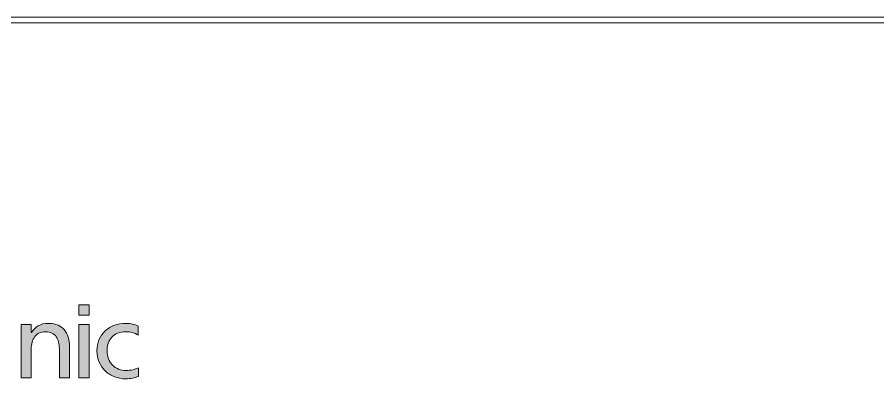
# Model space of a CAD drawing. Header units: millimetres. Extents: x 0 to 72, y -17 to 199.
# Drawn here: x 17.14 to 35.76, y 191.21 to 199.04 of the extents above; entities that cross this region are included whole.
import ezdxf

# ---------------------------------------------------------------- set-up
doc = ezdxf.new("R2010")
doc.units = ezdxf.units.MM
doc.layers.add('Capa 1', color=7, linetype='Continuous')
doc.layers.add('Visible (ANSI)', color=7, linetype='Continuous', lineweight=50)

msp = doc.modelspace()

# ---------------------------------------------------------------- hatches: boundary and pattern name
at = {"linetype": 'ByBlock', "lineweight": 18}
h = msp.add_hatch(color=0, dxfattribs=at)
h.dxf.hatch_style = 1
edge = h.paths.add_edge_path()
edge.add_spline(control_points=[(17.227, 192.017), (17.227, 191.815), (17.227, 191.572), (17.227, 191.41)], knot_values=[20.249985, 20.249985, 20.249985, 20.249985, 20.624977, 20.624977, 20.624977, 20.624977], degree=3, periodic=0)
edge.add_spline(control_points=[(17.227, 191.41), (17.227, 191.369), (17.227, 191.334), (17.227, 191.305)], knot_values=[20.156237, 20.156237, 20.156237, 20.156237, 20.249985, 20.249985, 20.249985, 20.249985], degree=3, periodic=0)
edge.add_spline(control_points=[(17.227, 191.305), (17.227, 191.277), (17.227, 191.255), (17.227, 191.243)], knot_values=[20.062489, 20.062489, 20.062489, 20.062489, 20.156237, 20.156237, 20.156237, 20.156237], degree=3, periodic=0)
edge.add_spline(control_points=[(17.227, 191.23), (17.227, 191.23), (17.227, 191.23), (17.227, 191.23), (17.227, 191.23), (17.227, 191.23), (17.227, 191.23)], knot_values=[19.998037, 19.998037, 19.998037, 19.998037, 20.000468, 20.000468, 20.000468, 20.002431, 20.002431, 20.002431, 20.002431], degree=3, periodic=0)
edge.add_spline(control_points=[(17.231, 191.23), (17.232, 191.23), (17.234, 191.23), (17.237, 191.23)], knot_values=[19.874992, 19.874992, 19.874992, 19.874992, 19.921867, 19.921867, 19.921867, 19.921867], degree=3, periodic=0)
edge.add_spline(control_points=[(17.237, 191.23), (17.245, 191.23), (17.26, 191.23), (17.278, 191.23)], knot_values=[19.687496, 19.687496, 19.687496, 19.687496, 19.874992, 19.874992, 19.874992, 19.874992], degree=3, periodic=0)
edge.add_spline(control_points=[(17.278, 191.23), (17.295, 191.23), (17.315, 191.23), (17.336, 191.23)], knot_values=[19.5, 19.5, 19.5, 19.5, 19.687496, 19.687496, 19.687496, 19.687496], degree=3, periodic=0)
edge.add_spline(control_points=[(17.336, 191.23), (17.356, 191.23), (17.377, 191.23), (17.394, 191.23)], knot_values=[19.312504, 19.312504, 19.312504, 19.312504, 19.5, 19.5, 19.5, 19.5], degree=3, periodic=0)
edge.add_spline(control_points=[(17.394, 191.23), (17.412, 191.23), (17.426, 191.23), (17.435, 191.23)], knot_values=[19.125008, 19.125008, 19.125008, 19.125008, 19.312504, 19.312504, 19.312504, 19.312504], degree=3, periodic=0)
edge.add_spline(control_points=[(17.444, 191.23), (17.444, 191.23), (17.444, 191.23), (17.444, 191.23), (17.444, 191.23), (17.444, 191.23), (17.444, 191.23)], knot_values=[18.999033, 18.999033, 18.999033, 18.999033, 19.003926, 19.003926, 19.003926, 19.004893, 19.004893, 19.004893, 19.004893], degree=3, periodic=0)
edge.add_spline(control_points=[(17.444, 191.236), (17.444, 191.243), (17.444, 191.254), (17.444, 191.27)], knot_values=[18.843763, 18.843763, 18.843763, 18.843763, 18.937511, 18.937511, 18.937511, 18.937511], degree=3, periodic=0)
edge.add_spline(control_points=[(17.444, 191.27), (17.444, 191.285), (17.444, 191.303), (17.444, 191.325)], knot_values=[18.750015, 18.750015, 18.750015, 18.750015, 18.843763, 18.843763, 18.843763, 18.843763], degree=3, periodic=0)
edge.add_spline(control_points=[(17.444, 191.325), (17.444, 191.41), (17.444, 191.538), (17.444, 191.645)], knot_values=[18.375023, 18.375023, 18.375023, 18.375023, 18.750015, 18.750015, 18.750015, 18.750015], degree=3, periodic=0)
edge.add_spline(control_points=[(17.444, 191.645), (17.444, 191.752), (17.444, 191.837), (17.444, 191.837), (17.444, 191.959), (17.47, 192.054), (17.522, 192.121)], knot_values=[17, 17, 17, 17, 17.375023, 17.375023, 17.375023, 18.375023, 18.375023, 18.375023, 18.375023], degree=3, periodic=0)
edge.add_spline(control_points=[(17.522, 192.121), (17.574, 192.19), (17.652, 192.224), (17.756, 192.224)], knot_values=[16, 16, 16, 16, 17, 17, 17, 17], degree=3, periodic=0)
edge.add_spline(control_points=[(17.756, 192.224), (17.81, 192.224), (17.856, 192.214), (17.893, 192.195)], knot_values=[15, 15, 15, 15, 16, 16, 16, 16], degree=3, periodic=0)
edge.add_spline(control_points=[(17.893, 192.195), (17.93, 192.176), (17.961, 192.15), (17.984, 192.117)], knot_values=[14, 14, 14, 14, 15, 15, 15, 15], degree=3, periodic=0)
edge.add_spline(control_points=[(17.984, 192.117), (18.008, 192.084), (18.025, 192.046), (18.036, 192.002)], knot_values=[13, 13, 13, 13, 14, 14, 14, 14], degree=3, periodic=0)
edge.add_spline(control_points=[(18.036, 192.002), (18.047, 191.958), (18.052, 191.911), (18.052, 191.862)], knot_values=[12, 12, 12, 12, 13, 13, 13, 13], degree=3, periodic=0)
edge.add_spline(control_points=[(18.052, 191.862), (18.052, 191.862), (18.052, 191.23), (18.052, 191.23), (18.052, 191.23), (18.052, 191.23), (18.052, 191.23)], knot_values=[10.99999, 10.99999, 10.99999, 10.99999, 11.99999, 11.99999, 11.99999, 12, 12, 12, 12], degree=3, periodic=0)
edge.add_spline(control_points=[(18.052, 191.23), (18.053, 191.23), (18.27, 191.23), (18.27, 191.23)], knot_values=[10.00001, 10.00001, 10.00001, 10.00001, 10.99999, 10.99999, 10.99999, 10.99999], degree=3, periodic=0)
edge.add_spline(control_points=[(18.27, 191.23), (18.27, 191.23), (18.27, 191.906), (18.27, 191.906)], knot_values=[9.00001, 9.00001, 9.00001, 9.00001, 9.99999, 9.99999, 9.99999, 9.99999], degree=3, periodic=0)
edge.add_spline(control_points=[(18.27, 191.906), (18.27, 191.977), (18.261, 192.044), (18.243, 192.105)], knot_values=[8, 8, 8, 8, 9, 9, 9, 9], degree=3, periodic=0)
edge.add_spline(control_points=[(18.243, 192.105), (18.226, 192.166), (18.198, 192.22), (18.162, 192.264)], knot_values=[7, 7, 7, 7, 8, 8, 8, 8], degree=3, periodic=0)
edge.add_spline(control_points=[(18.162, 192.264), (18.125, 192.309), (18.079, 192.343), (18.023, 192.369)], knot_values=[6, 6, 6, 6, 7, 7, 7, 7], degree=3, periodic=0)
edge.add_spline(control_points=[(18.023, 192.369), (17.966, 192.393), (17.9, 192.406), (17.824, 192.406)], knot_values=[5, 5, 5, 5, 6, 6, 6, 6], degree=3, periodic=0)
edge.add_spline(control_points=[(17.824, 192.406), (17.731, 192.406), (17.653, 192.388), (17.593, 192.353)], knot_values=[4, 4, 4, 4, 5, 5, 5, 5], degree=3, periodic=0)
edge.add_spline(control_points=[(17.593, 192.353), (17.534, 192.318), (17.485, 192.27), (17.446, 192.209)], knot_values=[3, 3, 3, 3, 4, 4, 4, 4], degree=3, periodic=0)
edge.add_spline(control_points=[(17.44, 192.209), (17.44, 192.209), (17.44, 192.382), (17.44, 192.382), (17.44, 192.382), (17.44, 192.382), (17.44, 192.382)], knot_values=[0.99999, 0.99999, 0.99999, 0.99999, 1.99998, 1.99998, 1.99998, 1.99999, 1.99999, 1.99999, 1.99999], degree=3, periodic=0)
edge.add_spline(control_points=[(17.44, 192.382), (17.44, 192.382), (17.227, 192.382), (17.227, 192.382)], knot_values=[0.00001, 0.00001, 0.00001, 0.00001, 0.99999, 0.99999, 0.99999, 0.99999], degree=3, periodic=0)
edge.add_spline(control_points=[(17.227, 192.382), (17.227, 192.382), (17.227, 192.22), (17.227, 192.017)], knot_values=[20.624977, 20.624977, 20.624977, 20.624977, 21, 21, 21, 21], degree=3, periodic=0)
h.paths.add_polyline_path([(18.477, 191.23), (18.694, 191.23), (18.694, 192.381), (18.477, 192.381)])
h.paths.add_polyline_path([(18.473, 192.586), (18.698, 192.586), (18.698, 192.809), (18.473, 192.809)])
edge = h.paths.add_edge_path()
edge.add_spline(control_points=[(19.11, 191.977), (19.129, 192.027), (19.155, 192.071), (19.189, 192.107)], knot_values=[16, 16, 16, 16, 17, 17, 17, 17], degree=3, periodic=0)
edge.add_spline(control_points=[(19.189, 192.107), (19.223, 192.144), (19.266, 192.173), (19.316, 192.193)], knot_values=[15, 15, 15, 15, 16, 16, 16, 16], degree=3, periodic=0)
edge.add_spline(control_points=[(19.316, 192.193), (19.366, 192.213), (19.422, 192.224), (19.487, 192.224)], knot_values=[14, 14, 14, 14, 15, 15, 15, 15], degree=3, periodic=0)
edge.add_spline(control_points=[(19.487, 192.224), (19.595, 192.224), (19.684, 192.2), (19.755, 192.151)], knot_values=[13, 13, 13, 13, 14, 14, 14, 14], degree=3, periodic=0)
edge.add_spline(control_points=[(19.755, 192.151), (19.755, 192.151), (19.755, 192.349), (19.755, 192.349)], knot_values=[12.00001, 12.00001, 12.00001, 12.00001, 13, 13, 13, 13], degree=3, periodic=0)
edge.add_spline(control_points=[(19.755, 192.349), (19.716, 192.366), (19.677, 192.38), (19.635, 192.391)], knot_values=[11, 11, 11, 11, 12, 12, 12, 12], degree=3, periodic=0)
edge.add_spline(control_points=[(19.635, 192.391), (19.593, 192.401), (19.546, 192.406), (19.495, 192.406)], knot_values=[10, 10, 10, 10, 11, 11, 11, 11], degree=3, periodic=0)
edge.add_spline(control_points=[(19.495, 192.406), (19.399, 192.406), (19.312, 192.391), (19.234, 192.361)], knot_values=[9, 9, 9, 9, 10, 10, 10, 10], degree=3, periodic=0)
edge.add_spline(control_points=[(19.234, 192.361), (19.157, 192.331), (19.091, 192.289), (19.036, 192.236)], knot_values=[8, 8, 8, 8, 9, 9, 9, 9], degree=3, periodic=0)
edge.add_spline(control_points=[(19.036, 192.236), (18.981, 192.183), (18.939, 192.119), (18.909, 192.047)], knot_values=[7, 7, 7, 7, 8, 8, 8, 8], degree=3, periodic=0)
edge.add_spline(control_points=[(18.909, 192.047), (18.88, 191.975), (18.866, 191.896), (18.866, 191.811)], knot_values=[6, 6, 6, 6, 7, 7, 7, 7], degree=3, periodic=0)
edge.add_spline(control_points=[(18.866, 191.811), (18.866, 191.722), (18.882, 191.64), (18.913, 191.566)], knot_values=[5, 5, 5, 5, 6, 6, 6, 6], degree=3, periodic=0)
edge.add_spline(control_points=[(18.913, 191.566), (18.944, 191.493), (18.987, 191.429), (19.043, 191.376)], knot_values=[4, 4, 4, 4, 5, 5, 5, 5], degree=3, periodic=0)
edge.add_spline(control_points=[(19.043, 191.376), (19.099, 191.322), (19.165, 191.28), (19.242, 191.251)], knot_values=[3, 3, 3, 3, 4, 4, 4, 4], degree=3, periodic=0)
edge.add_spline(control_points=[(19.242, 191.251), (19.319, 191.22), (19.403, 191.205), (19.493, 191.205)], knot_values=[2, 2, 2, 2, 3, 3, 3, 3], degree=3, periodic=0)
edge.add_spline(control_points=[(19.493, 191.205), (19.541, 191.205), (19.588, 191.21), (19.633, 191.218)], knot_values=[1, 1, 1, 1, 2, 2, 2, 2], degree=3, periodic=0)
edge.add_spline(control_points=[(19.633, 191.218), (19.677, 191.225), (19.72, 191.239), (19.761, 191.258)], knot_values=[0, 0, 0, 0, 1, 1, 1, 1], degree=3, periodic=0)
edge.add_spline(control_points=[(19.761, 191.258), (19.761, 191.258), (19.761, 191.445), (19.761, 191.445)], knot_values=[24.00001, 24.00001, 24.00001, 24.00001, 24.99999, 24.99999, 24.99999, 24.99999], degree=3, periodic=0)
edge.add_spline(control_points=[(19.761, 191.445), (19.723, 191.425), (19.682, 191.411), (19.638, 191.401)], knot_values=[23, 23, 23, 23, 24, 24, 24, 24], degree=3, periodic=0)
edge.add_spline(control_points=[(19.638, 191.401), (19.594, 191.391), (19.549, 191.385), (19.502, 191.385)], knot_values=[22, 22, 22, 22, 23, 23, 23, 23], degree=3, periodic=0)
edge.add_spline(control_points=[(19.502, 191.385), (19.441, 191.385), (19.384, 191.396), (19.333, 191.416)], knot_values=[21, 21, 21, 21, 22, 22, 22, 22], degree=3, periodic=0)
edge.add_spline(control_points=[(19.333, 191.416), (19.282, 191.437), (19.238, 191.466), (19.2, 191.504)], knot_values=[20, 20, 20, 20, 21, 21, 21, 21], degree=3, periodic=0)
edge.add_spline(control_points=[(19.2, 191.504), (19.163, 191.542), (19.134, 191.587), (19.114, 191.639)], knot_values=[19, 19, 19, 19, 20, 20, 20, 20], degree=3, periodic=0)
edge.add_spline(control_points=[(19.114, 191.639), (19.093, 191.69), (19.083, 191.749), (19.083, 191.813)], knot_values=[18, 18, 18, 18, 19, 19, 19, 19], degree=3, periodic=0)
edge.add_spline(control_points=[(19.083, 191.813), (19.083, 191.872), (19.092, 191.927), (19.11, 191.977)], knot_values=[17, 17, 17, 17, 18, 18, 18, 18], degree=3, periodic=0)

# ---------------------------------------------------------------- linework, layer by layer
at = {"layer": 'Capa 1', "color": 0, "linetype": 'ByBlock', "lineweight": 18}
for points in [[(18.698, 192.586), (18.473, 192.586), (18.473, 192.809), (18.698, 192.809), (18.698, 192.586)], [(18.477, 191.23), (18.694, 191.23), (18.694, 192.381), (18.477, 192.381), (18.477, 191.23)]]:
    msp.add_lwpolyline(points, dxfattribs=at)
for points, knots in [([(17.227, 192.382), (17.227, 192.382), (17.44, 192.382), (17.44, 192.382), (17.44, 192.382), (17.44, 192.209), (17.44, 192.209), (17.44, 192.209), (17.446, 192.209), (17.446, 192.209), (17.485, 192.27), (17.534, 192.318), (17.593, 192.353), (17.653, 192.388), (17.731, 192.406), (17.824, 192.406), (17.9, 192.406), (17.966, 192.393), (18.023, 192.369), (18.079, 192.343), (18.125, 192.309), (18.162, 192.264), (18.198, 192.22), (18.226, 192.166), (18.243, 192.105), (18.261, 192.044), (18.27, 191.977), (18.27, 191.906), (18.27, 191.906), (18.27, 191.23), (18.27, 191.23), (18.27, 191.23), (18.052, 191.23), (18.052, 191.23), (18.052, 191.23), (18.052, 191.862), (18.052, 191.862), (18.052, 191.911), (18.047, 191.958), (18.036, 192.002), (18.025, 192.046), (18.008, 192.084), (17.984, 192.117), (17.961, 192.15), (17.93, 192.176), (17.893, 192.195), (17.856, 192.214), (17.81, 192.224), (17.756, 192.224), (17.652, 192.224), (17.574, 192.19), (17.522, 192.121), (17.47, 192.054), (17.444, 191.959), (17.444, 191.837), (17.444, 191.837), (17.444, 191.23), (17.444, 191.23), (17.444, 191.23), (17.227, 191.23), (17.227, 191.23), (17.227, 191.23), (17.227, 192.382), (17.227, 192.382)], [0, 0, 0, 0, 1, 1, 1, 2, 2, 2, 3, 3, 3, 4, 4, 4, 5, 5, 5, 6, 6, 6, 7, 7, 7, 8, 8, 8, 9, 9, 9, 10, 10, 10, 11, 11, 11, 12, 12, 12, 13, 13, 13, 14, 14, 14, 15, 15, 15, 16, 16, 16, 17, 17, 17, 18, 18, 18, 19, 19, 19, 20, 20, 20, 21, 21, 21, 21]), ([(19.761, 191.258), (19.72, 191.239), (19.677, 191.225), (19.633, 191.218), (19.588, 191.21), (19.541, 191.205), (19.493, 191.205), (19.403, 191.205), (19.319, 191.22), (19.242, 191.251), (19.165, 191.28), (19.099, 191.322), (19.043, 191.376), (18.987, 191.429), (18.944, 191.493), (18.913, 191.566), (18.882, 191.64), (18.866, 191.722), (18.866, 191.811), (18.866, 191.896), (18.88, 191.975), (18.909, 192.047), (18.939, 192.119), (18.981, 192.183), (19.036, 192.236), (19.091, 192.289), (19.157, 192.331), (19.234, 192.361), (19.312, 192.391), (19.399, 192.406), (19.495, 192.406), (19.546, 192.406), (19.593, 192.401), (19.635, 192.391), (19.677, 192.38), (19.716, 192.366), (19.755, 192.349), (19.755, 192.349), (19.755, 192.151), (19.755, 192.151), (19.684, 192.2), (19.595, 192.224), (19.487, 192.224), (19.422, 192.224), (19.366, 192.213), (19.316, 192.193), (19.266, 192.173), (19.223, 192.144), (19.189, 192.107), (19.155, 192.071), (19.129, 192.027), (19.11, 191.977), (19.092, 191.927), (19.083, 191.872), (19.083, 191.813), (19.083, 191.749), (19.093, 191.69), (19.114, 191.639), (19.134, 191.587), (19.163, 191.542), (19.2, 191.504), (19.238, 191.466), (19.282, 191.437), (19.333, 191.416), (19.384, 191.396), (19.441, 191.385), (19.502, 191.385), (19.549, 191.385), (19.594, 191.391), (19.638, 191.401), (19.682, 191.411), (19.723, 191.425), (19.761, 191.445), (19.761, 191.445), (19.761, 191.258), (19.761, 191.258)], [0, 0, 0, 0, 1, 1, 1, 2, 2, 2, 3, 3, 3, 4, 4, 4, 5, 5, 5, 6, 6, 6, 7, 7, 7, 8, 8, 8, 9, 9, 9, 10, 10, 10, 11, 11, 11, 12, 12, 12, 13, 13, 13, 14, 14, 14, 15, 15, 15, 16, 16, 16, 17, 17, 17, 18, 18, 18, 19, 19, 19, 20, 20, 20, 21, 21, 21, 22, 22, 22, 23, 23, 23, 24, 24, 24, 25, 25, 25, 25])]:
    msp.add_open_spline(points, degree=3, knots=knots, dxfattribs=at)
at = {"layer": 'Visible (ANSI)', "lineweight": 18}
for p, q in [((0.675, 199.037), (70.837, 199.037)), ((-0.001, 198.915), (71.432, 198.915))]:
    msp.add_line(p, q, dxfattribs=at)

doc.saveas('drawing.dxf')
